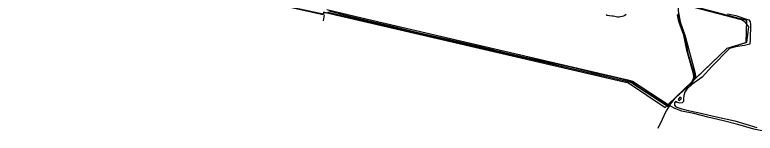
# Model space of a CAD drawing. Header units: inches. Extents: x 653559 to 669309, y 7245317 to 7256454.
# Drawn here: x 655380 to 658572, y 7250739 to 7251248 of the extents above; entities that cross this region are included whole.
import ezdxf

# ---------------------------------------------------------------- set-up
doc = ezdxf.new("R2010")
doc.units = ezdxf.units.IN
doc.header["$MEASUREMENT"] = 0
for name, color, linetype in [('Agricola', 3, 'Continuous'), ('Alambrados', 7, 'Continuous'), ('Caminos', 1, 'Continuous'), ('Construcciones', 40, 'Continuous'), ('Perimetral', 190, 'Continuous'), ('Reserva', 92, 'Continuous')]:
    doc.layers.add(name, color=color, linetype=linetype)

msp = doc.modelspace()

# ---------------------------------------------------------------- linework, layer by layer
at = {"layer": 'Agricola', "transparency": 33554613}
msp.add_lwpolyline([(658245.8, 7251314.9), (658241.3, 7251298), (658240.7, 7251266), (658248.5, 7251218.8), (658270.6, 7251156.8), (658311.6, 7251001.8), (658313.1, 7250993.6), (658315, 7250983.6), (658311.5, 7250971.4), (658451.2, 7251105.3), (658536.7, 7251131.1), (658544.7, 7251195.9), (658530.8, 7251214.8), (658513.2, 7251226.7), (658270.2, 7251290.2), (658264, 7251295.5), (658247.2, 7251317.4)], close=True, dxfattribs=at)
for points in [[(656726, 7251271.1), (656875.8, 7251235.7), (658023.1, 7250969.1), (658043.7, 7250963.3), (658197.5, 7250862.2), (658299.1, 7250959.5), (658306.6, 7250974.9), (658308.1, 7250981.9), (658307, 7250994.6), (658284.2, 7251070.6), (658278.2, 7251095.8), (658264.3, 7251160.3), (658243.1, 7251218.9), (658237.2, 7251248.4)], [(658015.5, 7251249.1), (658010, 7251245.8), (658004.2, 7251243), (657998.2, 7251240.9), (657991.9, 7251239.5), (657985.5, 7251238.8), (657979.1, 7251238.8), (657972.7, 7251239.6), (657966.5, 7251241), (657960.4, 7251243.1), (657954.1, 7251243.1), (657944.3, 7251243.4), (657934.6, 7251245.9), (657931, 7251250.1)]]:
    msp.add_lwpolyline(points, dxfattribs=at)
at = {"layer": 'Alambrados', "transparency": 33554613}
msp.add_lwpolyline([(658197.6, 7250851.9), (658036.1, 7250957.5), (656729.7, 7251258.6), (656728.7, 7251255.9), (656710.5, 7251259.1), (656709.7, 7251251.6), (656568, 7251281.7), (656624.4, 7251406.8), (656626.1, 7251412), (656251.5, 7251678.4), (656216.3, 7251865.4), (656208.5, 7251874.5), (655914, 7252047.3), (655496, 7252292.2), (655460.1, 7252313.6), (655330.7, 7252242.2), (655253, 7252360.9), (655243.7, 7252356)], dxfattribs=at)
at = {"layer": 'Caminos', "transparency": 33554613}
for points in [[(658202.9, 7250857.4), (658197.7, 7250858.5), (658164.2, 7250878.8), (658120.9, 7250908.2), (658083.8, 7250934.1), (658046.7, 7250956.9), (658038.1, 7250961.2), (657980, 7250975.8), (657871.6, 7251000), (657799.9, 7251016.9), (657750.3, 7251028.8), (657654.3, 7251049), (657580.4, 7251064.6), (657492.4, 7251085.3), (657392.2, 7251109.5), (657235.9, 7251144.7), (657132.8, 7251168.5), (657094.3, 7251176.2), (657013.7, 7251197.2), (656902.6, 7251222.6), (656818.2, 7251243), (656734.2, 7251263.7)], [(656713.3, 7251248.3), (656708.8, 7251222.8)], [(658202.9, 7250857.4), (658218.5, 7250878.3), (658228, 7250889.2), (658245.9, 7250906.4), (658273, 7250931.5), (658301.7, 7250958.8), (658306.6, 7250964.3), (658311.3, 7250981.7), (658309.1, 7250999.7), (658299.9, 7251027.1), (658287.8, 7251067.7), (658282.6, 7251090.2), (658275.6, 7251125.4), (658269.1, 7251150.5), (658260.5, 7251178), (658254.7, 7251193.5), (658246.9, 7251215.3), (658241.9, 7251239.7), (658239.6, 7251253.1)], [(658202.9, 7250857.4), (658191.4, 7250839.3), (658185.3, 7250829.3), (658172, 7250797.6), (658152.9, 7250758.6)], [(658652, 7250738.9), (658566.9, 7250755.6), (658498.2, 7250776.3), (658435.9, 7250791.8), (658368.6, 7250807.9), (658307.2, 7250823.8), (658255.6, 7250834.1), (658226.6, 7250845.6), (658202.9, 7250857.4)]]:
    msp.add_lwpolyline(points, dxfattribs=at)
at = {"layer": 'Construcciones', "transparency": 33554613}
msp.add_lwpolyline([(658248, 7250893.5), (658240.5, 7250884.2), (658246.6, 7250879.2), (658254.1, 7250888.6)], close=True, dxfattribs=at)
at = {"layer": 'Perimetral', "color": 200}
msp.add_polyline3d([(655317.7, 7252242.8, 0), (655448.9, 7252314, 0), (656207.3, 7251868.2, 0), (656241.8, 7251679.1, 0), (656617.6, 7251411.7, 0), (656559.6, 7251282.3, 0), (656709.2, 7251249.6, 0), (656710.6, 7251255.4, 0), (656720, 7251257.9, 0), (658025.5, 7250955.1, 0), (658183.8, 7250849, 0), (658451.2, 7251105.3, 0), (658532.9, 7251129.6, 0), (658536, 7251224.4, 0), (658264, 7251295.5, 0), (658243.8, 7251321.9, 0), (658413.6, 7251493.8, 0), (658448.4, 7251649.3, 0), (658482.7, 7251745.4, 0), (658437.1, 7251859.6, 0), (658477.9, 7251938.8, 0), (660557.6, 7251427.3, 0)], dxfattribs=at)
at = {"layer": 'Reserva', "transparency": 33554613}
msp.add_polyline3d([(658452.8, 7251253.2, 0), (658489.1, 7251244.7, 0), (658534.6, 7251230.2, 0), (658544.7, 7251227, 0), (658551.5, 7251218.5, 0), (658552.9, 7251204.5, 0), (658550.2, 7251143.6, 0), (658549.4, 7251122.2, 0), (658525.9, 7251116.4, 0), (658488, 7251110, 0), (658461.6, 7251103.2, 0), (658385.4, 7251025.6, 0), (658343.6, 7250979.6, 0), (658299.1, 7250947.9, 0), (658277.2, 7250928, 0), (658269.2, 7250915.3, 0), (658265.3, 7250901.3, 0), (658262.6, 7250886.7, 0), (658263.4, 7250874.8, 0), (658257.6, 7250870.1, 0), (658248.1, 7250868.7, 0), (658235.6, 7250870.9, 0), (658228.2, 7250875.1, 0), (658224.5, 7250869.8, 0), (658224.5, 7250859, 0), (658230.9, 7250852.6, 0), (658256.3, 7250843.1, 0), (658291.2, 7250834.9, 0), (658324.8, 7250827.5, 0), (658406.3, 7250808.7, 0), (658484.6, 7250791.5, 0), (658579.8, 7250763.7, 0)], dxfattribs=at)

doc.saveas('drawing.dxf')
